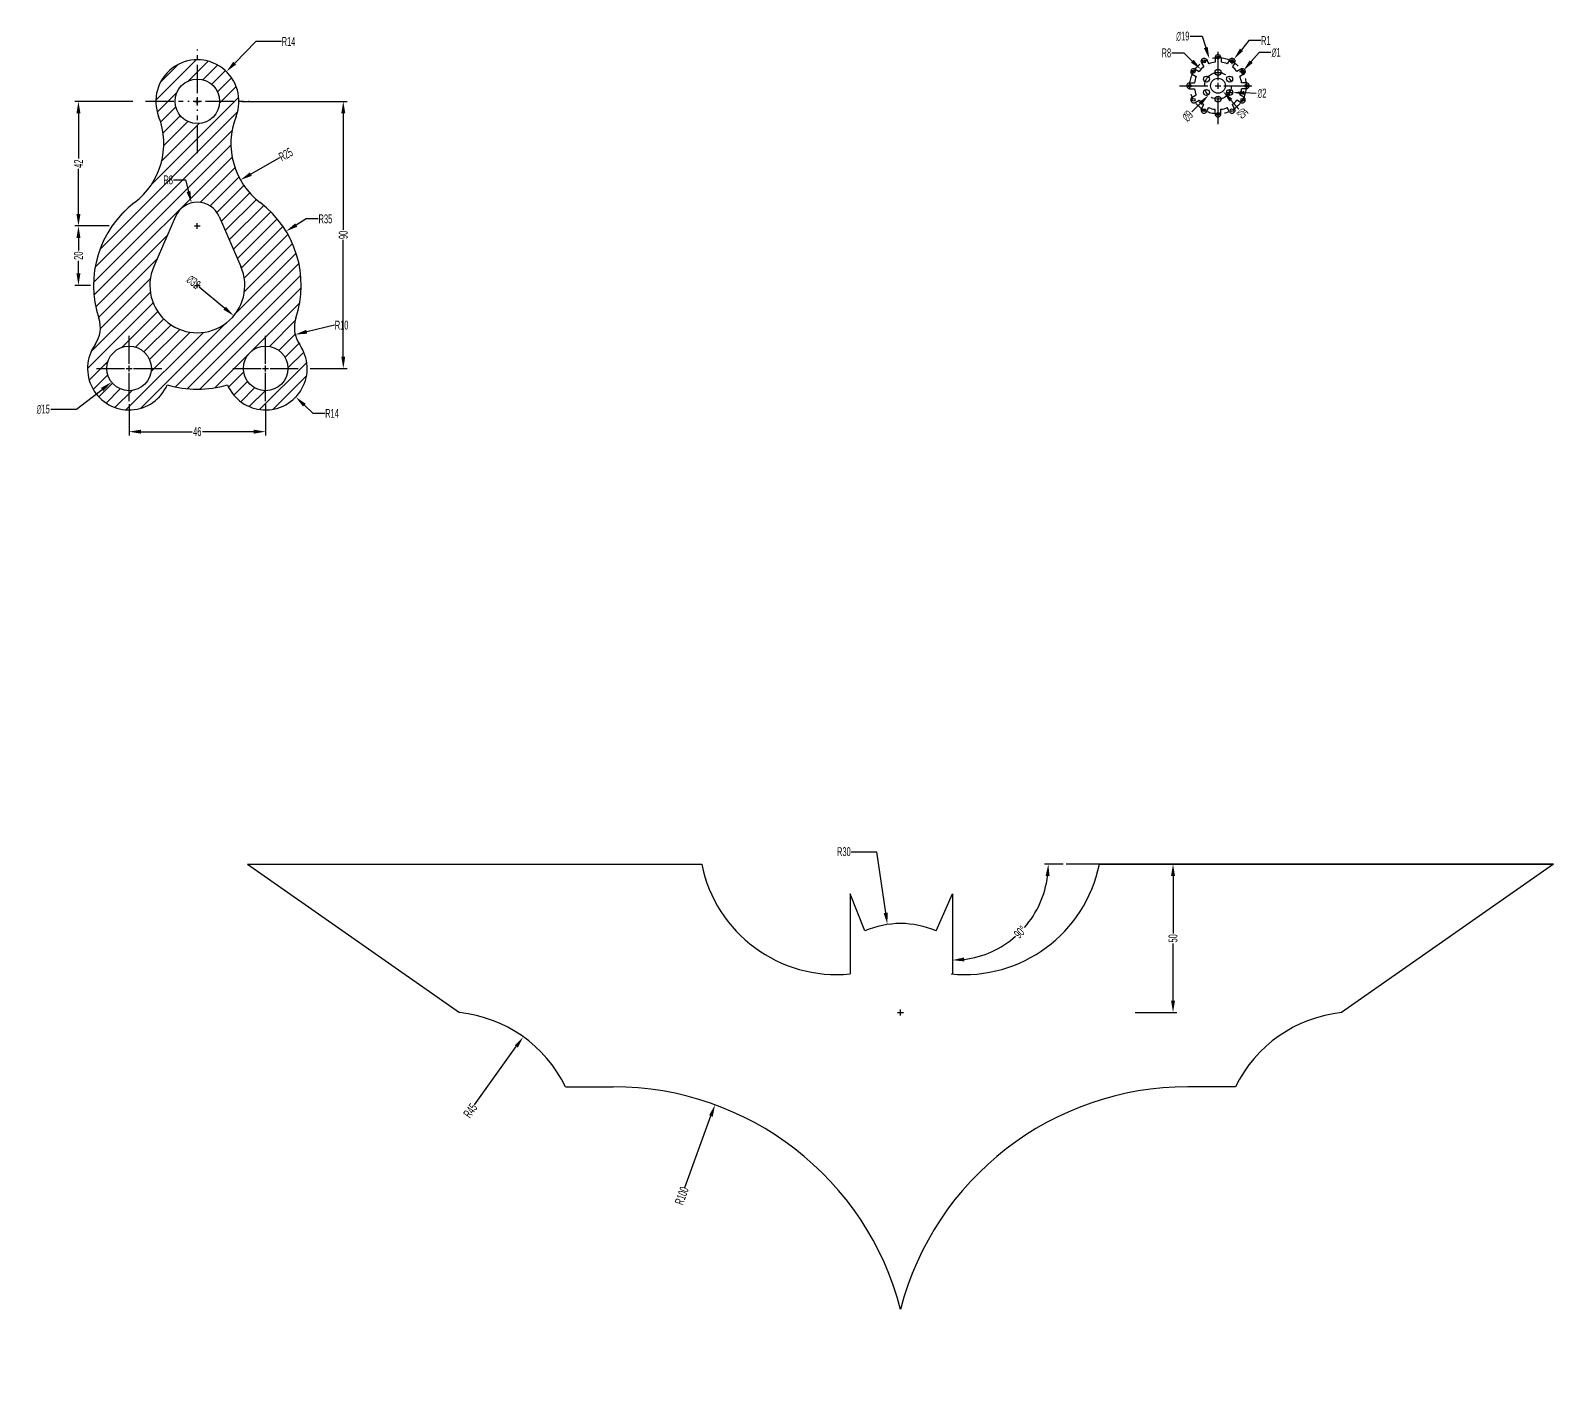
# Model space of a CAD drawing. Header units: millimetres. Extents: x 1568 to 31342, y 459 to 4403.
# Drawn here: x 9055 to 9568, y 1369 to 1825 of the extents above; entities that cross this region are included whole.
import ezdxf

# ---------------------------------------------------------------- set-up
doc = ezdxf.new("R2010")
doc.units = ezdxf.units.MM
doc.header["$LTSCALE"] = 0.5
doc.linetypes.add('CENTER2', pattern=[28.575, 19.05, -3.175, 3.175, -3.175])
doc.layers.add('centre line', color=3, linetype='CENTER2')
doc.layers.add('drawing', color=7, linetype='Continuous')
doc.styles.get("Standard").update_dxf_attribs({"font": 'arial.ttf', "width": 0.5})
doc.dimstyles.new('DARSHU2', dxfattribs={"dimtxt": 3, "dimasz": 4, "dimexe": 1.25, "dimexo": 1, "dimtad": 0, "dimtoh": 1, "dimdec": 1, "dimdsep": 46, "dimtxsty": 'Standard', "dimcen": 1, "dimclrd": 6, "dimclre": 6, "dimclrt": 6, "dimadec": 0, "dimazin": 0, "dimtfac": 1, "dimtdec": 1, "dimtofl": 0, "dimtmove": 0, "dimatfit": 3, "dimfxl": 1, "dimtfillclr": 256, "dimlwd": 25, "dimlwe": 25, "dimarcsym": 0})

# ---------------------------------------------------------------- blocks, each defined once
blk = doc.blocks.new('*U332')
at = {"layer": 'centre line', "color": 0, "linetype": 'CENTER2', "transparency": 16777216}
for p, q in [((0, 2.8), (0, 17.5)), ((-17.5, 0), (-2.8, 0)), ((2.8, 0), (17.5, 0)), ((0, -17.5), (0, -2.8))]:
    blk.add_line(p, q, dxfattribs=at)
at = {"layer": 'centre line', "color": 0, "linetype": 'Continuous', "transparency": 16777216}
for p, q in [((-1.4, 0), (1.4, 0)), ((0, -1.4), (0, 1.4))]:
    blk.add_line(p, q, dxfattribs=at)
blk = doc.blocks.new('*U333')
at = {"layer": 'centre line', "color": 0, "linetype": 'CENTER2', "transparency": 16777216}
for p, q in [((0, 1.5), (0, 11)), ((-11, 0), (-1.5, 0)), ((1.5, 0), (11, 0)), ((0, -11), (0, -1.5))]:
    blk.add_line(p, q, dxfattribs=at)
at = {"layer": 'centre line', "color": 0, "linetype": 'Continuous', "transparency": 16777216}
for p, q in [((-0.75, 0), (0.75, 0)), ((0, -0.75), (0, 0.75))]:
    blk.add_line(p, q, dxfattribs=at)
blk = doc.blocks.new('*U334')
at = {"layer": 'centre line', "color": 0, "linetype": 'CENTER2', "transparency": 16777216}
for p, q in [((0, 1.5), (0, 11)), ((-11, 0), (-1.5, 0)), ((1.5, 0), (11, 0)), ((0, -11), (0, -1.5))]:
    blk.add_line(p, q, dxfattribs=at)
at = {"layer": 'centre line', "color": 0, "linetype": 'Continuous', "transparency": 16777216}
for p, q in [((-0.75, 0), (0.75, 0)), ((0, -0.75), (0, 0.75))]:
    blk.add_line(p, q, dxfattribs=at)
blk = doc.blocks.new('*D335')
at = {"layer": 'centre line', "color": 6, "linetype": 'Continuous', "lineweight": 25, "transparency": 16777216}
for p, q in [((9089.82, 1800.71), (9070.24, 1800.71)), ((9071.49, 1796.71), (9071.49, 1781.43)), ((9071.49, 1762.71), (9071.49, 1777.99)), ((9081.82, 1758.71), (9070.24, 1758.71))]:
    blk.add_line(p, q, dxfattribs=at)
at = {"layer": 'centre line', "color": 6, "transparency": 16777216}
for points in [[(9070.82, 1796.71), (9072.15, 1796.71), (9071.49, 1800.71)], [(9070.82, 1762.71), (9072.15, 1762.71), (9071.49, 1758.71)]]:
    blk.add_solid(points, dxfattribs=at)
at = {"layer": 'Defpoints', "color": 0, "transparency": 16777216}
for p in [(9090.82, 1800.71), (9071.49, 1758.71), (9082.82, 1758.71)]:
    blk.add_point(p, dxfattribs=at)
at = {"layer": 'centre line', "color": 6, "transparency": 16777216, "insert": (9071.49, 1779.71), "char_height": 3, "attachment_point": 5, "rotation": 90}
blk.add_mtext('42', dxfattribs=at)
blk = doc.blocks.new('*D336')
at = {"layer": 'centre line', "color": 6, "linetype": 'Continuous', "lineweight": 25, "transparency": 16777216}
for p, q in [((9081.82, 1758.71), (9070.24, 1758.71)), ((9071.49, 1754.71), (9071.49, 1750.42)), ((9071.49, 1742.71), (9071.49, 1747)), ((9075.54, 1738.71), (9070.24, 1738.71))]:
    blk.add_line(p, q, dxfattribs=at)
at = {"layer": 'centre line', "color": 6, "transparency": 16777216}
for points in [[(9070.82, 1754.71), (9072.15, 1754.71), (9071.49, 1758.71)], [(9070.82, 1742.71), (9072.15, 1742.71), (9071.49, 1738.71)]]:
    blk.add_solid(points, dxfattribs=at)
at = {"layer": 'Defpoints', "color": 0, "transparency": 16777216}
for p in [(9082.82, 1758.71), (9071.49, 1738.71), (9076.54, 1738.71)]:
    blk.add_point(p, dxfattribs=at)
at = {"layer": 'centre line', "color": 6, "transparency": 16777216, "insert": (9071.49, 1748.71), "char_height": 3, "attachment_point": 5, "rotation": 90}
blk.add_mtext('20', dxfattribs=at)
blk = doc.blocks.new('*D337')
at = {"layer": 'centre line', "color": 6, "linetype": 'Continuous', "lineweight": 25, "transparency": 16777216}
for p, q in [((9126.54, 1800.71), (9161.97, 1800.71)), ((9160.72, 1796.71), (9160.72, 1757.41)), ((9160.72, 1714.71), (9160.72, 1754.02)), ((9149.54, 1710.71), (9161.97, 1710.71))]:
    blk.add_line(p, q, dxfattribs=at)
at = {"layer": 'centre line', "color": 6, "transparency": 16777216}
for points in [[(9160.05, 1796.71), (9161.38, 1796.71), (9160.72, 1800.71)], [(9160.05, 1714.71), (9161.38, 1714.71), (9160.72, 1710.71)]]:
    blk.add_solid(points, dxfattribs=at)
at = {"layer": 'Defpoints', "color": 0, "transparency": 16777216}
for p in [(9125.54, 1800.71), (9148.54, 1710.71), (9160.72, 1710.71)]:
    blk.add_point(p, dxfattribs=at)
at = {"layer": 'centre line', "color": 6, "transparency": 16777216, "insert": (9160.72, 1755.71), "char_height": 3, "attachment_point": 5, "rotation": 90}
blk.add_mtext('90', dxfattribs=at)
blk = doc.blocks.new('*D338')
at = {"layer": 'centre line', "color": 6, "linetype": 'Continuous', "lineweight": 25, "transparency": 16777216}
for p, q in [((9088.54, 1698.71), (9088.54, 1688.15)), ((9134.54, 1698.71), (9134.54, 1688.15)), ((9092.54, 1689.4), (9109.81, 1689.4)), ((9130.54, 1689.4), (9113.27, 1689.4))]:
    blk.add_line(p, q, dxfattribs=at)
at = {"layer": 'centre line', "color": 6, "transparency": 16777216}
for points in [[(9092.54, 1690.07), (9092.54, 1688.73), (9088.54, 1689.4)], [(9130.54, 1690.07), (9130.54, 1688.73), (9134.54, 1689.4)]]:
    blk.add_solid(points, dxfattribs=at)
at = {"layer": 'Defpoints', "color": 0, "transparency": 16777216}
for p in [(9088.54, 1699.71), (9134.54, 1699.71), (9134.54, 1689.4)]:
    blk.add_point(p, dxfattribs=at)
at = {"layer": 'centre line', "color": 6, "transparency": 16777216, "insert": (9111.54, 1689.4), "char_height": 3, "attachment_point": 5}
blk.add_mtext('46', dxfattribs=at)
blk = doc.blocks.new('*D339')
at = {"layer": 'centre line', "color": 6, "lineweight": 25, "transparency": 16777216}
for p, q in [((9087.54, 1710.71), (9089.54, 1710.71)), ((9088.54, 1709.71), (9088.54, 1711.71))]:
    blk.add_line(p, q, dxfattribs=at)
at = {"layer": 'centre line', "color": 6, "linetype": 'Continuous', "lineweight": 25, "transparency": 16777216}
for p, q in [((9070.87, 1696.93), (9079.48, 1703.64)), ((9062.16, 1696.93), (9070.87, 1696.93))]:
    blk.add_line(p, q, dxfattribs=at)
at = {"layer": 'centre line', "color": 6, "transparency": 16777216}
blk.add_solid([(9079.07, 1704.17), (9079.89, 1703.11), (9082.63, 1706.1)], dxfattribs=at)
at = {"layer": 'Defpoints', "color": 0, "transparency": 16777216}
for p in [(9094.46, 1715.32), (9082.63, 1706.1)]:
    blk.add_point(p, dxfattribs=at)
at = {"layer": 'centre line', "color": 6, "transparency": 16777216, "insert": (9059.64, 1696.93), "char_height": 3, "attachment_point": 5}
blk.add_mtext('∅15', dxfattribs=at)
blk = doc.blocks.new('*D340')
at = {"layer": 'centre line', "color": 6, "linetype": 'Continuous', "lineweight": 25, "transparency": 16777216}
blk.add_line((9112.16, 1738.2), (9120.75, 1731.02), dxfattribs=at)
at = {"layer": 'centre line', "color": 6, "transparency": 16777216}
blk.add_solid([(9121.18, 1731.53), (9120.32, 1730.51), (9123.82, 1728.45)], dxfattribs=at)
at = {"layer": 'Defpoints', "color": 0, "transparency": 16777216}
for p in [(9099.27, 1748.97), (9123.82, 1728.45)]:
    blk.add_point(p, dxfattribs=at)
at = {"layer": 'centre line', "color": 6, "transparency": 16777216, "insert": (9110.24, 1739.8), "char_height": 3, "attachment_point": 5, "rotation": 320.1155}
blk.add_mtext('∅32', dxfattribs=at)
blk = doc.blocks.new('*D341')
at = {"layer": 'centre line', "color": 6, "lineweight": 25, "transparency": 16777216}
for p, q in [((9133.54, 1710.71), (9135.54, 1710.71)), ((9134.54, 1709.71), (9134.54, 1711.71))]:
    blk.add_line(p, q, dxfattribs=at)
at = {"layer": 'centre line', "color": 6, "linetype": 'Continuous', "lineweight": 25, "transparency": 16777216}
for p, q in [((9150.51, 1695.57), (9147.61, 1698.33)), ((9154.51, 1695.57), (9150.51, 1695.57))]:
    blk.add_line(p, q, dxfattribs=at)
at = {"layer": 'centre line', "color": 6, "transparency": 16777216}
blk.add_solid([(9148.06, 1698.81), (9147.15, 1697.84), (9144.7, 1701.08)], dxfattribs=at)
at = {"layer": 'Defpoints', "color": 0, "transparency": 16777216}
for p in [(9134.54, 1710.71), (9144.7, 1701.08)]:
    blk.add_point(p, dxfattribs=at)
at = {"layer": 'centre line', "color": 6, "transparency": 16777216, "insert": (9156.92, 1695.57), "char_height": 3, "attachment_point": 5}
blk.add_mtext('R14', dxfattribs=at)
blk = doc.blocks.new('*D342')
at = {"layer": 'centre line', "color": 6, "linetype": 'Continuous', "lineweight": 25, "transparency": 16777216}
blk.add_line((9157.73, 1725.29), (9148.39, 1723.06), dxfattribs=at)
at = {"layer": 'centre line', "color": 6, "transparency": 16777216}
blk.add_solid([(9148.23, 1723.71), (9148.54, 1722.41), (9144.5, 1722.13)], dxfattribs=at)
at = {"layer": 'Defpoints', "color": 0, "transparency": 16777216}
for p in [(9154.22, 1724.45), (9144.5, 1722.13)]:
    blk.add_point(p, dxfattribs=at)
at = {"layer": 'centre line', "color": 6, "transparency": 16777216, "insert": (9160.15, 1725.29), "char_height": 3, "attachment_point": 5}
blk.add_mtext('R10', dxfattribs=at)
blk = doc.blocks.new('*D343')
at = {"layer": 'centre line', "color": 6, "linetype": 'Continuous', "lineweight": 25, "transparency": 16777216}
for p, q in [((9148.26, 1761.09), (9144.84, 1759.01)), ((9152.26, 1761.09), (9148.26, 1761.09))]:
    blk.add_line(p, q, dxfattribs=at)
at = {"layer": 'centre line', "color": 6, "lineweight": 25, "transparency": 16777216}
for p, q in [((9111.54, 1737.71), (9111.54, 1739.71)), ((9110.54, 1738.71), (9112.54, 1738.71))]:
    blk.add_line(p, q, dxfattribs=at)
at = {"layer": 'centre line', "color": 6, "transparency": 16777216}
blk.add_solid([(9144.5, 1759.58), (9145.19, 1758.44), (9141.43, 1756.93)], dxfattribs=at)
at = {"layer": 'Defpoints', "color": 0, "transparency": 16777216}
for p in [(9141.43, 1756.93), (9111.54, 1738.71)]:
    blk.add_point(p, dxfattribs=at)
at = {"layer": 'centre line', "color": 6, "transparency": 16777216, "insert": (9154.68, 1761.09), "char_height": 3, "attachment_point": 5}
blk.add_mtext('R35', dxfattribs=at)
blk = doc.blocks.new('*D344')
at = {"layer": 'centre line', "color": 6, "linetype": 'Continuous', "lineweight": 25, "transparency": 16777216}
blk.add_line((9139.22, 1781.62), (9129.55, 1776.18), dxfattribs=at)
at = {"layer": 'centre line', "color": 6, "transparency": 16777216}
blk.add_solid([(9129.22, 1776.76), (9129.88, 1775.6), (9126.06, 1774.22)], dxfattribs=at)
at = {"layer": 'Defpoints', "color": 0, "transparency": 16777216}
for p in [(9147.85, 1786.48), (9126.06, 1774.22)]:
    blk.add_point(p, dxfattribs=at)
at = {"layer": 'centre line', "color": 6, "transparency": 16777216, "insert": (9141.33, 1782.81), "char_height": 3, "attachment_point": 5, "rotation": 29.3597}
blk.add_mtext('R25', dxfattribs=at)
blk = doc.blocks.new('*D345')
at = {"layer": 'centre line', "color": 6, "linetype": 'Continuous', "lineweight": 25, "transparency": 16777216}
for p, q in [((9131.27, 1820.89), (9124.13, 1813.58)), ((9139.85, 1820.89), (9131.27, 1820.89))]:
    blk.add_line(p, q, dxfattribs=at)
at = {"layer": 'centre line', "color": 6, "lineweight": 25, "transparency": 16777216}
for p, q in [((9111.54, 1799.71), (9111.54, 1801.71)), ((9110.54, 1800.71), (9112.54, 1800.71))]:
    blk.add_line(p, q, dxfattribs=at)
at = {"layer": 'centre line', "color": 6, "transparency": 16777216}
blk.add_solid([(9123.65, 1814.05), (9124.6, 1813.12), (9121.33, 1810.72)], dxfattribs=at)
at = {"layer": 'Defpoints', "color": 0, "transparency": 16777216}
for p in [(9121.33, 1810.72), (9111.54, 1800.71)]:
    blk.add_point(p, dxfattribs=at)
at = {"layer": 'centre line', "color": 6, "transparency": 16777216, "insert": (9142.27, 1820.89), "char_height": 3, "attachment_point": 5}
blk.add_mtext('R14', dxfattribs=at)
blk = doc.blocks.new('*D346')
at = {"layer": 'centre line', "color": 6, "linetype": 'Continuous', "lineweight": 25, "transparency": 16777216}
for p, q in [((9103.56, 1774.21), (9107.56, 1774.21)), ((9107.56, 1774.21), (9108.56, 1770.34))]:
    blk.add_line(p, q, dxfattribs=at)
at = {"layer": 'centre line', "color": 6, "lineweight": 25, "transparency": 16777216}
for p, q in [((9110.54, 1758.71), (9112.54, 1758.71)), ((9111.54, 1757.71), (9111.54, 1759.71))]:
    blk.add_line(p, q, dxfattribs=at)
at = {"layer": 'centre line', "color": 6, "transparency": 16777216}
blk.add_solid([(9109.2, 1770.5), (9107.91, 1770.17), (9109.55, 1766.46)], dxfattribs=at)
at = {"layer": 'Defpoints', "color": 0, "transparency": 16777216}
for p in [(9109.55, 1766.46), (9111.54, 1758.71)]:
    blk.add_point(p, dxfattribs=at)
at = {"layer": 'centre line', "color": 6, "transparency": 16777216, "insert": (9101.73, 1774.21), "char_height": 3, "attachment_point": 5}
blk.add_mtext('R8', dxfattribs=at)
blk = doc.blocks.new('*U347')
at = {"layer": 'centre line', "color": 0, "linetype": 'CENTER2', "transparency": 16777216}
for p, q in [((0, 1.9), (0, 13)), ((-13, 0), (-1.9, 0)), ((1.9, 0), (13, 0)), ((0, -13), (0, -1.9))]:
    blk.add_line(p, q, dxfattribs=at)
at = {"layer": 'centre line', "color": 0, "linetype": 'Continuous', "transparency": 16777216}
for p, q in [((-0.95, 0), (0.95, 0)), ((0, -0.95), (0, 0.95))]:
    blk.add_line(p, q, dxfattribs=at)
blk = doc.blocks.new('*D348')
at = {"layer": 'Defpoints', "color": 0, "transparency": 16777216}
for p in [(9460.17, 1814.19), (9460.8, 1814.97)]:
    blk.add_point(p, dxfattribs=at)
at = {"layer": 'drawing', "color": 6, "linetype": 'Continuous', "lineweight": 25, "transparency": 16777216}
for p, q in [((9465.84, 1821.18), (9463.32, 1818.07)), ((9469.84, 1821.18), (9465.84, 1821.18))]:
    blk.add_line(p, q, dxfattribs=at)
at = {"layer": 'drawing', "color": 6, "lineweight": 25, "transparency": 16777216}
for p, q in [((9459.17, 1814.19), (9461.17, 1814.19)), ((9460.17, 1813.19), (9460.17, 1815.19))]:
    blk.add_line(p, q, dxfattribs=at)
at = {"layer": 'drawing', "color": 6, "transparency": 16777216}
blk.add_solid([(9462.8, 1818.49), (9463.84, 1817.65), (9460.8, 1814.97)], dxfattribs=at)
at = {"layer": 'drawing', "color": 6, "transparency": 16777216, "insert": (9471.53, 1821.18), "char_height": 3, "attachment_point": 5}
blk.add_mtext('R1', dxfattribs=at)
blk = doc.blocks.new('*D349')
at = {"layer": 'Defpoints', "color": 0, "transparency": 16777216}
for p in [(9449.64, 1811.49), (9455.42, 1805.96)]:
    blk.add_point(p, dxfattribs=at)
at = {"layer": 'drawing', "color": 6, "linetype": 'Continuous', "lineweight": 25, "transparency": 16777216}
for p, q in [((9439.86, 1817.02), (9443.86, 1817.02)), ((9443.86, 1817.02), (9446.75, 1814.25))]:
    blk.add_line(p, q, dxfattribs=at)
at = {"layer": 'drawing', "color": 6, "lineweight": 25, "transparency": 16777216}
for p, q in [((9455.42, 1804.96), (9455.42, 1806.96)), ((9454.42, 1805.96), (9456.42, 1805.96))]:
    blk.add_line(p, q, dxfattribs=at)
at = {"layer": 'drawing', "color": 6, "transparency": 16777216}
blk.add_solid([(9447.21, 1814.74), (9446.29, 1813.77), (9449.64, 1811.49)], dxfattribs=at)
at = {"layer": 'drawing', "color": 6, "transparency": 16777216, "insert": (9438.02, 1817.02), "char_height": 3, "attachment_point": 5}
blk.add_mtext('R8', dxfattribs=at)
blk = doc.blocks.new('*D350')
at = {"layer": 'Defpoints', "color": 0, "transparency": 16777216}
for p in [(9463.32, 1810.33), (9463.98, 1811.09)]:
    blk.add_point(p, dxfattribs=at)
at = {"layer": 'drawing', "color": 6, "linetype": 'Continuous', "lineweight": 25, "transparency": 16777216}
for p, q in [((9469.23, 1817.13), (9466.6, 1814.11)), ((9473.23, 1817.13), (9469.23, 1817.13))]:
    blk.add_line(p, q, dxfattribs=at)
at = {"layer": 'drawing', "color": 6, "lineweight": 25, "transparency": 16777216}
for p, q in [((9463.65, 1809.71), (9463.65, 1811.71)), ((9462.65, 1810.71), (9464.65, 1810.71))]:
    blk.add_line(p, q, dxfattribs=at)
at = {"layer": 'drawing', "color": 6, "transparency": 16777216}
blk.add_solid([(9466.1, 1814.55), (9467.1, 1813.67), (9463.98, 1811.09)], dxfattribs=at)
at = {"layer": 'drawing', "color": 6, "transparency": 16777216, "insert": (9475.01, 1817.13), "char_height": 3, "attachment_point": 5}
blk.add_mtext('∅1', dxfattribs=at)
blk = doc.blocks.new('*D351')
at = {"layer": 'Defpoints', "color": 0, "transparency": 16777216}
for p in [(9453.76, 1807.83), (9457.08, 1804.09)]:
    blk.add_point(p, dxfattribs=at)
at = {"layer": 'drawing', "color": 6, "lineweight": 25, "transparency": 16777216}
for p, q in [((9455.42, 1804.96), (9455.42, 1806.96)), ((9454.42, 1805.96), (9456.42, 1805.96))]:
    blk.add_line(p, q, dxfattribs=at)
at = {"layer": 'drawing', "color": 6, "linetype": 'Continuous', "lineweight": 25, "transparency": 16777216}
blk.add_line((9462.39, 1798.11), (9459.74, 1801.1), dxfattribs=at)
at = {"layer": 'drawing', "color": 6, "transparency": 16777216}
blk.add_solid([(9460.23, 1801.54), (9459.24, 1800.66), (9457.08, 1804.09)], dxfattribs=at)
at = {"layer": 'drawing', "color": 6, "transparency": 16777216, "insert": (9463.68, 1796.66), "char_height": 3, "attachment_point": 5, "rotation": 311.59}
blk.add_mtext('∅5', dxfattribs=at)
blk = doc.blocks.new('*D352')
at = {"layer": 'Defpoints', "color": 0, "transparency": 16777216}
for p in [(9458.32, 1803.75), (9460.32, 1803.68)]:
    blk.add_point(p, dxfattribs=at)
at = {"layer": 'drawing', "color": 6, "lineweight": 25, "transparency": 16777216}
for p, q in [((9458.32, 1803.71), (9460.32, 1803.71)), ((9459.32, 1802.71), (9459.32, 1804.71))]:
    blk.add_line(p, q, dxfattribs=at)
at = {"layer": 'drawing', "color": 6, "linetype": 'Continuous', "lineweight": 25, "transparency": 16777216}
blk.add_line((9468.31, 1803.39), (9464.32, 1803.53), dxfattribs=at)
at = {"layer": 'drawing', "color": 6, "transparency": 16777216}
blk.add_solid([(9464.34, 1804.2), (9464.29, 1802.87), (9460.32, 1803.68)], dxfattribs=at)
at = {"layer": 'drawing', "color": 6, "transparency": 16777216, "insert": (9470.24, 1803.39), "char_height": 3, "attachment_point": 5}
blk.add_mtext('∅2', dxfattribs=at)
blk = doc.blocks.new('*D353')
at = {"layer": 'Defpoints', "color": 0, "transparency": 16777216}
for p in [(9458.61, 1809.14), (9452.24, 1802.78)]:
    blk.add_point(p, dxfattribs=at)
at = {"layer": 'drawing', "color": 6, "lineweight": 25, "transparency": 16777216}
for p, q in [((9455.42, 1804.96), (9455.42, 1806.96)), ((9454.42, 1805.96), (9456.42, 1805.96))]:
    blk.add_line(p, q, dxfattribs=at)
at = {"layer": 'drawing', "color": 6, "linetype": 'Continuous', "lineweight": 25, "transparency": 16777216}
blk.add_line((9446.58, 1797.13), (9449.41, 1799.95), dxfattribs=at)
at = {"layer": 'drawing', "color": 6, "transparency": 16777216}
blk.add_solid([(9448.94, 1800.43), (9449.88, 1799.48), (9452.24, 1802.78)], dxfattribs=at)
at = {"layer": 'drawing', "color": 6, "transparency": 16777216, "insert": (9445.21, 1795.76), "char_height": 3, "attachment_point": 5, "rotation": 44.9743}
blk.add_mtext('∅9', dxfattribs=at)
blk = doc.blocks.new('*D354')
at = {"layer": 'Defpoints', "color": 0, "transparency": 16777216}
for p in [(9452.52, 1815.01), (9458.32, 1796.92)]:
    blk.add_point(p, dxfattribs=at)
at = {"layer": 'drawing', "color": 6, "linetype": 'Continuous', "lineweight": 25, "transparency": 16777216}
for p, q in [((9446.07, 1822.62), (9450.07, 1822.62)), ((9450.07, 1822.62), (9451.3, 1818.82))]:
    blk.add_line(p, q, dxfattribs=at)
at = {"layer": 'drawing', "color": 6, "lineweight": 25, "transparency": 16777216}
for p, q in [((9455.42, 1804.96), (9455.42, 1806.96)), ((9454.42, 1805.96), (9456.42, 1805.96))]:
    blk.add_line(p, q, dxfattribs=at)
at = {"layer": 'drawing', "color": 6, "transparency": 16777216}
blk.add_solid([(9451.93, 1819.02), (9450.66, 1818.61), (9452.52, 1815.01)], dxfattribs=at)
at = {"layer": 'drawing', "color": 6, "transparency": 16777216, "insert": (9443.56, 1822.62), "char_height": 3, "attachment_point": 5}
blk.add_mtext('∅19', dxfattribs=at)
blk = doc.blocks.new('*D355')
at = {"layer": 'Defpoints', "color": 0, "transparency": 16777216}
for p in [(9285.96, 1462.58), (9251.63, 1368.66)]:
    blk.add_point(p, dxfattribs=at)
at = {"layer": 'drawing', "color": 6, "linetype": 'Continuous', "lineweight": 25, "transparency": 16777216}
blk.add_line((9275.78, 1434.73), (9284.59, 1458.82), dxfattribs=at)
at = {"layer": 'drawing', "color": 6, "transparency": 16777216}
blk.add_solid([(9283.96, 1459.05), (9285.21, 1458.59), (9285.96, 1462.58)], dxfattribs=at)
at = {"layer": 'drawing', "color": 6, "transparency": 16777216, "insert": (9274.75, 1431.91), "char_height": 3, "attachment_point": 5, "rotation": 69.9238}
blk.add_mtext('R100', dxfattribs=at)
blk = doc.blocks.new('*D356')
at = {"layer": 'Defpoints', "color": 0, "transparency": 16777216}
for p in [(9221.34, 1485.49), (9195.13, 1448.91)]:
    blk.add_point(p, dxfattribs=at)
at = {"layer": 'drawing', "color": 6, "linetype": 'Continuous', "lineweight": 25, "transparency": 16777216}
blk.add_line((9204.92, 1462.57), (9219.01, 1482.24), dxfattribs=at)
at = {"layer": 'drawing', "color": 6, "transparency": 16777216}
blk.add_solid([(9218.47, 1482.63), (9219.55, 1481.85), (9221.34, 1485.49)], dxfattribs=at)
at = {"layer": 'drawing', "color": 6, "transparency": 16777216, "insert": (9203.51, 1460.6), "char_height": 3, "attachment_point": 5, "rotation": 54.3868}
blk.add_mtext('R45', dxfattribs=at)
blk = doc.blocks.new('*D357')
at = {"layer": 'Defpoints', "color": 0, "transparency": 16777216}
for p in [(9344.03, 1523.33), (9348.46, 1493.66)]:
    blk.add_point(p, dxfattribs=at)
at = {"layer": 'drawing', "color": 6, "linetype": 'Continuous', "lineweight": 25, "transparency": 16777216}
for p, q in [((9331.78, 1547.87), (9340.37, 1547.87)), ((9340.37, 1547.87), (9343.44, 1527.28))]:
    blk.add_line(p, q, dxfattribs=at)
at = {"layer": 'drawing', "color": 6, "lineweight": 25, "transparency": 16777216}
for p, q in [((9347.46, 1493.66), (9349.46, 1493.66)), ((9348.46, 1492.66), (9348.46, 1494.66))]:
    blk.add_line(p, q, dxfattribs=at)
at = {"layer": 'drawing', "color": 6, "transparency": 16777216}
blk.add_solid([(9344.1, 1527.38), (9342.78, 1527.19), (9344.03, 1523.33)], dxfattribs=at)
at = {"layer": 'drawing', "color": 6, "transparency": 16777216, "insert": (9329.37, 1547.87), "char_height": 3, "attachment_point": 5}
blk.add_mtext('R30', dxfattribs=at)
blk = doc.blocks.new('*D358')
at = {"layer": 'Defpoints', "color": 0, "transparency": 16777216}
for p in [(9414.59, 1543.66), (9426.49, 1493.66), (9440.26, 1493.66)]:
    blk.add_point(p, dxfattribs=at)
at = {"layer": 'drawing', "color": 6, "linetype": 'Continuous', "lineweight": 25, "transparency": 16777216}
for p, q in [((9415.59, 1543.66), (9441.51, 1543.66)), ((9440.26, 1539.66), (9440.26, 1520.35)), ((9440.26, 1497.66), (9440.26, 1516.96)), ((9427.49, 1493.66), (9441.51, 1493.66))]:
    blk.add_line(p, q, dxfattribs=at)
at = {"layer": 'drawing', "color": 6, "transparency": 16777216}
for points in [[(9439.59, 1539.66), (9440.93, 1539.66), (9440.26, 1543.66)], [(9439.59, 1497.66), (9440.93, 1497.66), (9440.26, 1493.66)]]:
    blk.add_solid(points, dxfattribs=at)
at = {"layer": 'drawing', "color": 6, "transparency": 16777216, "insert": (9440.26, 1518.66), "char_height": 3, "attachment_point": 5, "rotation": 90}
blk.add_mtext('50', dxfattribs=at)
blk = doc.blocks.new('*D359')
at = {"layer": 'Defpoints', "color": 0, "transparency": 16777216}
for p in [(9404.29, 1543.66), (9568.46, 1543.66), (9365.91, 1533.66), (9382.08, 1515.65), (9365.91, 1506.66)]:
    blk.add_point(p, dxfattribs=at)
at = {"layer": 'drawing', "color": 6, "linetype": 'Continuous', "lineweight": 25, "transparency": 16777216}
blk.add_line((9403.29, 1543.66), (9397, 1543.66), dxfattribs=at)
for start, end in [(318.7173, 352.9075), (277.0925, 311.2827)]:
    blk.add_arc((9365.91, 1543.66), 32.33, start, end, dxfattribs=at)
at = {"layer": 'drawing', "color": 6, "transparency": 16777216}
for points in [[(9397.34, 1539.71), (9398.67, 1539.62), (9398.25, 1543.66)], [(9369.95, 1510.9), (9369.87, 1512.24), (9365.91, 1511.32)]]:
    blk.add_solid(points, dxfattribs=at)
at = {"layer": 'drawing', "color": 6, "transparency": 16777216, "insert": (9388.78, 1520.79), "char_height": 3, "attachment_point": 5, "rotation": 45}
blk.add_mtext('90°', dxfattribs=at)

msp = doc.modelspace()

# ---------------------------------------------------------------- hatches: boundary and pattern name
at = {"layer": 'centre line', "true_color": 0xffffff}
h = msp.add_hatch(dxfattribs=at)
h.set_pattern_fill('ANSI31')
h.paths.add_polyline_path([(9078.348, 1727.619, -0.2372881), (9077.064, 1718.725, 1.1083786), (9101.417, 1705.209, 0.1478311), (9121.671, 1705.209, 1.1083786), (9146.024, 1718.725, -0.2372881), (9144.739, 1727.619, 0.3212497), (9132.724, 1766.576, -0.3353974), (9124.578, 1795.603, 1.4661046), (9098.51, 1795.603, -0.3353974), (9090.363, 1766.576, 0.3212497)])
h.paths.add_polyline_path([(9104.212, 1761.912, -0.6546537), (9118.876, 1761.912), (9126.208, 1745.112, -1.5275252), (9096.88, 1745.112)], flags=16)
h.paths.add_polyline_path([(9104.044, 1800.712, -1), (9119.044, 1800.712, -1)], flags=16)
h.paths.add_polyline_path([(9096.044, 1710.712, -1), (9081.044, 1710.712, -1)], flags=16)
h.paths.add_polyline_path([(9142.044, 1710.712, -1), (9127.044, 1710.712, -1)], flags=16)
h.paths.add_polyline_path([(9106.142, 1739.144), (9110.332, 1735.642), (9114.296, 1740.386), (9110.106, 1743.887)], flags=8)
h.paths.add_polyline_path([(9099.602, 1771.091), (9103.781, 1771.091), (9103.781, 1777.273), (9099.602, 1777.273)], flags=24)

# ---------------------------------------------------------------- linework, layer by layer
at = {"layer": 'centre line'}
for radius in [9.5, 4.5]:
    msp.add_circle((9455.422, 1805.962), radius, dxfattribs=at)
at = {"layer": 'drawing'}
for p, q in [((9447.694, 1811.578), (9449.048, 1810.796)), ((9449.833, 1813.644), (9450.588, 1812.336)), ((9451.538, 1814.689), (9452.319, 1813.336)), ((9454.423, 1815.409), (9454.423, 1813.899)), ((9456.422, 1815.462), (9456.422, 1813.899)), ((9459.28, 1814.643), (9458.526, 1813.335)), ((9461.038, 1813.689), (9460.256, 1812.336)), ((9463.104, 1811.55), (9461.796, 1810.795)), ((9445.922, 1806.962), (9447.484, 1806.962)), ((9446.741, 1809.821), (9448.048, 1809.066)), ((9464.149, 1809.846), (9462.795, 1809.064)), ((9464.869, 1806.96), (9463.359, 1806.96)), ((9445.974, 1804.963), (9447.484, 1804.963)), ((9446.694, 1802.078), (9448.048, 1802.859)), ((9447.739, 1800.373), (9449.047, 1801.128)), ((9463.149, 1800.346), (9461.795, 1801.127)), ((9464.103, 1802.103), (9462.795, 1802.858)), ((9464.922, 1804.962), (9463.359, 1804.962)), ((9449.806, 1798.235), (9450.587, 1799.588)), ((9451.563, 1797.281), (9452.318, 1798.588)), ((9454.422, 1796.462), (9454.422, 1798.025)), ((9456.42, 1796.514), (9456.42, 1798.024)), ((9459.306, 1797.235), (9458.524, 1798.588)), ((9461.01, 1798.279), (9460.255, 1799.587)), ((9104.212, 1761.912), (9096.88, 1745.112)), ((9118.876, 1761.912), (9126.208, 1745.112)), ((9128.457, 1543.657), (9281.457, 1543.657)), ((9128.457, 1543.657), (9199.864, 1493.657)), ((9568.457, 1543.657), (9404.291, 1543.657)), ((9415.457, 1543.657), (9568.457, 1543.657)), ((9568.457, 1543.657), (9497.049, 1493.657)), ((9336.457, 1521.152), (9331.447, 1533.657)), ((9331.447, 1533.657), (9331.447, 1506.657)), ((9360.457, 1521.152), (9365.914, 1533.657)), ((9365.914, 1533.657), (9365.914, 1506.657)), ((9235.568, 1468.657), (9251.632, 1468.657)), ((9461.345, 1468.657), (9445.281, 1468.657))]:
    msp.add_line(p, q, dxfattribs=at)
for centre, radius in [((9450.672, 1814.189), 0.5), ((9455.422, 1810.462), 1), ((9455.422, 1815.462), 0.5), ((9460.172, 1814.189), 0.5), ((9111.544, 1800.712), 7.5), ((9445.922, 1805.962), 0.5), ((9447.194, 1810.712), 0.5), ((9451.525, 1808.212), 1), ((9455.422, 1805.962), 2.5), ((9459.319, 1808.212), 1), ((9463.649, 1810.712), 0.5), ((9464.922, 1805.962), 0.5), ((9447.194, 1801.212), 0.5), ((9451.525, 1803.712), 1), ((9455.422, 1801.462), 1), ((9459.319, 1803.712), 1), ((9463.649, 1801.212), 0.5), ((9450.672, 1797.735), 0.5), ((9455.422, 1796.462), 0.5), ((9460.172, 1797.735), 0.5), ((9088.544, 1710.712), 7.5), ((9134.544, 1710.712), 7.5)]:
    msp.add_circle(centre, radius, dxfattribs=at)
for centre, radius, start, end in [((9111.544, 1800.712), 14, 338.5942, 201.4058), ((9447.194, 1810.712), 1, 56.98304, 243.01696), ((9455.422, 1805.962), 8, 127.17075, 142.81924), ((9450.672, 1814.189), 1, 26.98304, 213.01696), ((9455.422, 1805.962), 8, 97.17075, 112.81924), ((9455.422, 1815.462), 1, 356.98304, 183.01696), ((9455.422, 1805.962), 8, 67.17075, 82.81924), ((9460.172, 1814.189), 1, 326.98304, 153.01696), ((9455.422, 1805.962), 8, 37.17075, 52.81924), ((9463.649, 1810.712), 1, 296.98304, 123.01696), ((9445.922, 1805.962), 1, 86.98304, 273.01696), ((9455.422, 1805.962), 8, 157.17075, 172.81924), ((9455.422, 1805.962), 8, 7.17075, 22.81924), ((9464.922, 1805.962), 1, 266.98304, 93.01696), ((9447.194, 1801.212), 1, 116.98304, 303.01696), ((9455.422, 1805.962), 8, 187.17075, 202.81924), ((9455.422, 1805.962), 8, 217.17075, 232.81924), ((9455.422, 1805.962), 8, 307.17075, 322.81924), ((9455.422, 1805.962), 8, 337.17075, 352.81924), ((9463.649, 1801.212), 1, 236.98304, 63.01696), ((9450.672, 1797.735), 1, 146.98304, 333.01696), ((9455.422, 1805.962), 8, 247.17075, 262.81924), ((9455.422, 1796.462), 1, 176.98304, 3.01696), ((9455.422, 1805.962), 8, 277.17075, 292.81924), ((9460.172, 1797.735), 1, 206.98304, 33.01696), ((9075.234, 1786.478), 25, 307.24052, 21.4058), ((9147.854, 1786.478), 25, 158.5942, 232.75948), ((9111.544, 1738.712), 35, 127.24052, 198.47892), ((9111.544, 1758.712), 8, 23.57818, 156.42182), ((9111.544, 1738.712), 35, 341.52108, 52.75948), ((9111.544, 1738.712), 16, 156.42182, 23.57818), ((9068.864, 1724.449), 10, 325.08402, 18.47892), ((9154.224, 1724.449), 10, 161.52108, 214.91598), ((9088.544, 1710.712), 14, 145.08402, 336.85454), ((9134.544, 1710.712), 14, 203.14546, 34.91598), ((9111.544, 1738.712), 35, 253.18162, 286.81838), ((9326.998, 1552.917), 46.473, 191.49334, 275.49334), ((9369.915, 1552.917), 46.473, 264.50666, 348.50666), ((9369.915, 1552.917), 46.473, 264.50666, 348.50666), ((9348.457, 1493.657), 30, 66.42182, 113.57818), ((9195.134, 1448.906), 45, 26.03398, 83.96602), ((9501.779, 1448.906), 45, 96.03398, 153.96602), ((9251.632, 1368.657), 100, 14.47751, 90), ((9445.281, 1368.657), 100, 90, 165.52249)]:
    msp.add_arc(centre, radius, start, end, dxfattribs=at)

# ---------------------------------------------------------------- block references
at = {"layer": 'centre line', "linetype": 'CENTER2'}
for name, p in [('*U332', (9111.544, 1800.712)), ('*U347', (9455.422, 1805.962)), ('*U333', (9088.544, 1710.712)), ('*U334', (9134.544, 1710.712))]:
    msp.add_blockref(name, p, dxfattribs=at)

# ---------------------------------------------------------------- dimensions: what is measured, and where the dimension line sits
at = {"layer": 'centre line'}
for center, mpoint, picture, middle in [((9111.544, 1800.712), (9121.33, 1810.724), '*D345', (9142.269, 1820.89)), ((9147.854, 1786.478), (9126.065, 1774.221), '*D344', (9141.334, 1782.811)), ((9154.224, 1724.449), (9144.496, 1722.131), '*D342', (9157.733, 1725.285))]:
    dim = msp.add_radius_dim(center=center, mpoint=mpoint, dimstyle='DARSHU2', dxfattribs=at)
    dim.commit()
    dim.dimension.update_dxf_attribs({"geometry": picture, "text_midpoint": middle, "dimtype": 164})
for base, p1, p2, picture, middle in [((9071.486, 1758.712), (9090.824, 1800.712), (9082.821, 1758.712), '*D335', (9071.486, 1779.712)), ((9160.717, 1710.712), (9125.544, 1800.712), (9148.544, 1710.712), '*D337', (9160.717, 1755.712)), ((9071.486, 1738.712), (9082.821, 1758.712), (9076.544, 1738.712), '*D336', (9071.486, 1748.712))]:
    dim = msp.add_linear_dim(base=base, p1=p1, p2=p2, angle=90, dimstyle='DARSHU2', dxfattribs=at)
    dim.commit()
    dim.dimension.update_dxf_attribs({"geometry": picture, "text_midpoint": middle})
for center, mpoint, picture, middle in [((9111.544, 1758.712), (9109.554, 1766.461), '*D346', (9101.728, 1774.209)), ((9111.544, 1738.712), (9141.428, 1756.931), '*D343', (9154.682, 1761.095)), ((9134.544, 1710.712), (9144.703, 1701.079), '*D341', (9156.922, 1695.575))]:
    dim = msp.add_radius_dim(center=center, mpoint=mpoint, dimstyle='DARSHU2', dxfattribs=at)
    dim.commit()
    dim.dimension.update_dxf_attribs({"geometry": picture, "text_midpoint": middle})
for p1, p2, picture, middle in [((9099.266, 1748.972), (9123.821, 1728.452), '*D340', (9110.236, 1739.805)), ((9094.458, 1715.324), (9082.629, 1706.1), '*D339', (9059.638, 1696.93))]:
    dim = msp.add_diameter_dim_2p(p1=p1, p2=p2, dimstyle='DARSHU2', dxfattribs=at)
    dim.commit()
    dim.dimension.update_dxf_attribs({"geometry": picture, "text_midpoint": middle, "dimtype": 163})
dim = msp.add_linear_dim(base=(9134.544, 1689.399), p1=(9088.544, 1699.712), p2=(9134.544, 1699.712), dimstyle='DARSHU2', dxfattribs=at)
dim.commit()
dim.dimension.update_dxf_attribs({"geometry": '*D338', "text_midpoint": (9111.544, 1689.399)})
at = {"layer": 'drawing'}
for p1, p2, picture, middle in [((9458.324, 1796.916), (9452.519, 1815.007), '*D354', (9443.557, 1822.625)), ((9463.321, 1810.334), (9463.977, 1811.089), '*D350', (9475.013, 1817.127)), ((9458.605, 1809.142), (9452.238, 1802.781), '*D353', (9445.211, 1795.76)), ((9453.762, 1807.832), (9457.081, 1804.092), '*D351', (9463.678, 1796.659)), ((9458.319, 1803.747), (9460.318, 1803.676), '*D352', (9470.238, 1803.39))]:
    dim = msp.add_diameter_dim_2p(p1=p1, p2=p2, dimstyle='DARSHU2', dxfattribs=at)
    dim.commit()
    dim.dimension.update_dxf_attribs({"geometry": picture, "text_midpoint": middle})
for center, mpoint, picture, middle in [((9460.172, 1814.189), (9460.801, 1814.966), '*D348', (9471.528, 1821.181)), ((9455.422, 1805.962), (9449.639, 1811.49), '*D349', (9438.021, 1817.019))]:
    dim = msp.add_radius_dim(center=center, mpoint=mpoint, dimstyle='DARSHU2', dxfattribs=at)
    dim.commit()
    dim.dimension.update_dxf_attribs({"geometry": picture, "text_midpoint": middle})
for center, mpoint, picture, middle in [((9348.457, 1493.657), (9344.03, 1523.329), '*D357', (9329.367, 1547.872)), ((9195.134, 1448.906), (9221.338, 1485.49), '*D356', (9203.512, 1460.603)), ((9251.632, 1368.657), (9285.959, 1462.581), '*D355', (9274.751, 1431.914))]:
    dim = msp.add_radius_dim(center=center, mpoint=mpoint, dimstyle='DARSHU2', dxfattribs=at)
    dim.commit()
    dim.dimension.update_dxf_attribs({"geometry": picture, "text_midpoint": middle, "dimtype": 164})
dim = msp.add_angular_dim_2l(base=(9382.081, 1515.655), line1=((9568.457, 1543.657), (9404.291, 1543.657)), line2=((9365.914, 1533.657), (9365.914, 1506.657)), dimstyle='DARSHU2', dxfattribs=at)
dim.commit()
dim.dimension.update_dxf_attribs({"geometry": '*D359', "text_midpoint": (9388.778, 1520.793)})
dim = msp.add_linear_dim(base=(9440.26, 1493.657), p1=(9414.586, 1543.657), p2=(9426.489, 1493.657), angle=90, dimstyle='DARSHU2', dxfattribs=at)
dim.commit()
dim.dimension.update_dxf_attribs({"geometry": '*D358', "text_midpoint": (9440.26, 1518.657)})

doc.saveas('drawing.dxf')
